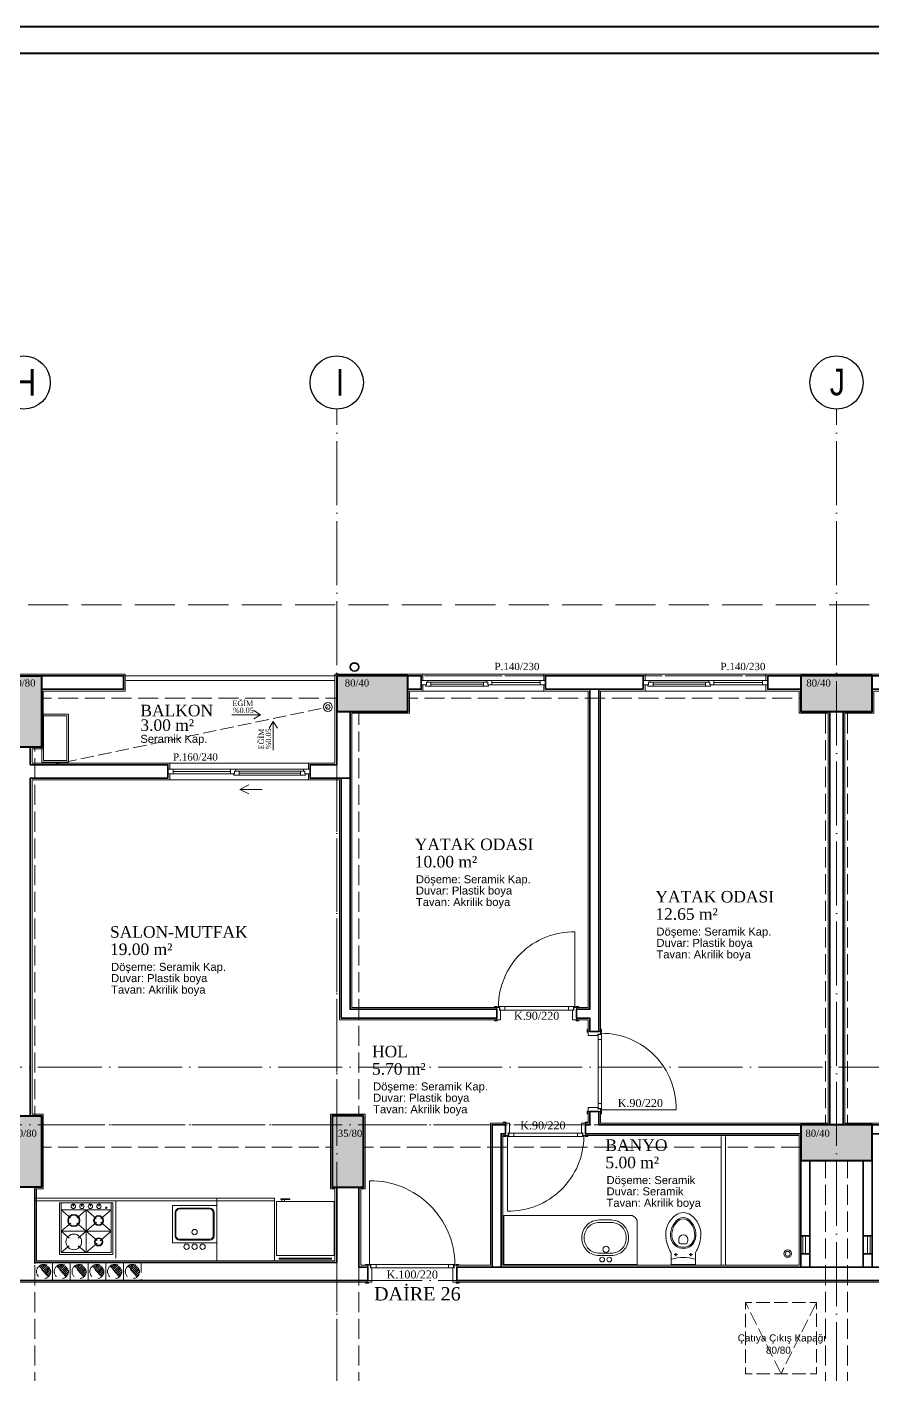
# Model space of a CAD drawing. Header units: millimetres. Extents: x 11587 to 81192, y -36083 to -25300.
# Drawn here: x 40348 to 41299, y -26815 to -25300 of the extents above; entities that cross this region are included whole.
import ezdxf

# ---------------------------------------------------------------- set-up
doc = ezdxf.new("R2010")
doc.units = ezdxf.units.MM
doc.linetypes.add('AKS', pattern=[30, 24, -3, 0, -3])
doc.linetypes.add('IZDUSUM1', pattern=[20, 7.5, -5, 7.5, 0])
for name, color, linetype, lineweight in [('rtm-aks balon', 20, 'Continuous', 25), ('rtm-aks balon yazı', 7, 'Continuous', 20), ('rtm-aks yeni', 7, 'AKS', 20), ('rtm-antet-02', 140, 'Continuous', 40), ('rtm-cam', 141, 'Continuous', 9), ('rtm-duv tugla', 22, 'Continuous', 35), ('rtm-izdusum-üst ince', 8, 'IZDUSUM1', 5), ('rtm-kapı-ahsap', 35, 'Continuous', 13), ('rtm-mhl-yazı-adı', 150, 'Continuous', 30), ('rtm-mhl-yazı-m2', 7, 'Continuous', 20), ('rtm-mhl-yazı-malzeme', 253, 'Continuous', 13), ('rtm-pen-ahsap', 35, 'Continuous', 13), ('rtm-plan katmanı-04', 33, 'Continuous', 25), ('rtm-plan katmanı-05', 205, 'Continuous', 20), ('rtm-plan katmanı-07', 135, 'Continuous', 9), ('rtm-sembol ok', 7, 'Continuous', 20), ('rtm-sıva', 252, 'Continuous', 15), ('rtm-tarama-betonarme', 51, 'Continuous', 15), ('rtm-tas_betonarme', 50, 'Continuous', 40), ('rtm-tefris vitrifiye', 9, 'Continuous', 9)]:
    doc.layers.add(name, color=color, linetype=linetype, lineweight=lineweight)
doc.styles.add('AKSYAZI', font='ARIALN.TTF')
doc.styles.add('ARIAL', font='times.ttf')
doc.styles.get("Standard").update_dxf_attribs({"font": 'arial.ttf'})
doc.styles.add('VAZ-OLCU', font='times.ttf', dxfattribs={"height": 60})

# ---------------------------------------------------------------- blocks, each defined once
blk = doc.blocks.new('rty')
at = {"layer": 'rtm-kapı-ahsap'}
for p, q in [((-58244.9, -62700.3), (-58243.8, -62700.3)), ((-58244.9, -62703.4), (-58244.9, -62700.3)), ((-58243.8, -62703.4), (-58244.9, -62703.4)), ((-58243.8, -62700.3), (-58243.8, -62703.4)), ((-58243.8, -62707.4), (-58243.8, -62702.9)), ((-58229.8, -62702.9), (-58243.8, -62702.9)), ((-58229.8, -62700.4), (-58229.8, -62703.4)), ((-58228.8, -62700.4), (-58229.8, -62700.4)), ((-58229.8, -62702.9), (-58229.8, -62705.9)), ((-58229.8, -62703.4), (-58228.8, -62703.4)), ((-58228.8, -62703.4), (-58228.8, -62700.4)), ((-58232.8, -62707.4), (-58243.8, -62707.4)), ((-58232.8, -62705.9), (-58232.8, -62707.4)), ((-58229.8, -62705.9), (-58232.8, -62705.9)), ((-58232.6, -62706.4), (-58232.6, -62789.4)), ((-58232.6, -62706.4), (-58229.7, -62706.4)), ((-58228.8, -62712), (-58232.6, -62712)), ((-58229.8, -62704.9), (-58228.8, -62704.9)), ((-58229.7, -62706.4), (-58229.7, -62704.9)), ((-58228.8, -62790.9), (-58228.8, -62704.9)), ((-58144.8, -62704.9), (-58228.8, -62704.9)), ((-58243.8, -62792.3), (-58244.9, -62792.3)), ((-58244.9, -62792.3), (-58244.9, -62795.4)), ((-58243.8, -62788.4), (-58243.8, -62792.9)), ((-58232.8, -62788.4), (-58243.8, -62788.4)), ((-58243.8, -62795.4), (-58243.8, -62792.3)), ((-58229.8, -62792.9), (-58243.8, -62792.9)), ((-58232.8, -62789.9), (-58232.8, -62788.4)), ((-58229.8, -62789.9), (-58232.8, -62789.9)), ((-58228.8, -62783.7), (-58232.6, -62783.7)), ((-58232.6, -62789.4), (-58229.7, -62789.4)), ((-58229.8, -62792.9), (-58229.8, -62789.9)), ((-58229.8, -62790.9), (-58228.8, -62790.9)), ((-58229.8, -62795.4), (-58229.8, -62792.3)), ((-58229.8, -62792.3), (-58228.8, -62792.3)), ((-58229.7, -62789.4), (-58229.7, -62790.9)), ((-58228.8, -62792.3), (-58228.8, -62795.4)), ((-58244.9, -62795.4), (-58243.8, -62795.4)), ((-58228.8, -62795.4), (-58229.8, -62795.4))]:
    blk.add_line(p, q, dxfattribs=at)
at = {"layer": 'rtm-kapı-ahsap', "const_width": 0.392}
blk.add_lwpolyline([(-58229.2, -62703.9, 1), (-58229.2, -62704.5, 1)], format="xyb", close=True, dxfattribs=at)
at = {"layer": 'rtm-kapı-ahsap'}
blk.add_arc((-58229.1, -62706.6), 84.3, 270.2011, 1.1472, dxfattribs=at)
blk = doc.blocks.new('K-100')
at = {"layer": 'rtm-kapı-ahsap'}
for p, q in [((-34308.1, -13702.2), (-34307, -13702.2)), ((-34308.1, -13705.4), (-34308.1, -13702.2)), ((-34307, -13705.4), (-34308.1, -13705.4)), ((-34307, -13702.2), (-34307, -13705.4)), ((-34307, -13709.3), (-34307, -13704.8)), ((-34288, -13704.8), (-34307, -13704.8)), ((-34291, -13709.3), (-34307, -13709.3)), ((-34288, -13707.8), (-34291, -13707.8)), ((-34291, -13707.8), (-34291, -13709.3)), ((-34290.8, -13801.3), (-34290.8, -13708.3)), ((-34290.8, -13708.3), (-34287.9, -13708.3)), ((-34288, -13702.3), (-34288, -13705.4)), ((-34287, -13702.3), (-34288, -13702.3)), ((-34288, -13704.8), (-34288, -13707.8)), ((-34288, -13705.4), (-34287, -13705.4)), ((-34288, -13706.8), (-34287, -13706.8)), ((-34287.9, -13708.3), (-34287.9, -13706.8)), ((-34287, -13705.4), (-34287, -13702.3)), ((-34287, -13706.8), (-34287, -13802.8)), ((-34287, -13713.9), (-34290.8, -13713.9)), ((-34307, -13804.2), (-34308.1, -13804.2)), ((-34308.1, -13804.2), (-34308.1, -13807.3)), ((-34307, -13800.3), (-34307, -13804.8)), ((-34291, -13800.3), (-34307, -13800.3)), ((-34307, -13807.3), (-34307, -13804.2)), ((-34291, -13801.8), (-34291, -13800.3)), ((-34288, -13801.8), (-34291, -13801.8)), ((-34287, -13795.6), (-34290.8, -13795.6)), ((-34290.8, -13801.3), (-34287.9, -13801.3)), ((-34288, -13804.8), (-34288, -13801.8)), ((-34288, -13802.8), (-34287, -13802.8)), ((-34288, -13807.3), (-34288, -13804.2)), ((-34288, -13804.2), (-34287, -13804.2)), ((-34287.9, -13801.3), (-34287.9, -13802.8)), ((-34193, -13802.8), (-34287, -13802.8)), ((-34287, -13804.2), (-34287, -13807.3)), ((-34308.1, -13807.3), (-34307, -13807.3)), ((-34288, -13804.8), (-34307, -13804.8)), ((-34287, -13807.3), (-34288, -13807.3))]:
    blk.add_line(p, q, dxfattribs=at)
at = {"layer": 'rtm-kapı-ahsap', "const_width": 0.392}
blk.add_lwpolyline([(-34287.4, -13803.7, -1), (-34287.4, -13803.1, -1)], format="xyb", close=True, dxfattribs=at)
at = {"layer": 'rtm-kapı-ahsap'}
blk.add_arc((-34287.9, -13801.7), 94.9, 359.3332, 89.4605, dxfattribs=at)

msp = doc.modelspace()

# ---------------------------------------------------------------- hatches: boundary and pattern name
at = {"layer": 'rtm-izdusum-üst ince', "ltscale": 1.5}
h = msp.add_hatch(dxfattribs=at)
h.set_pattern_fill('ANSI31', color=256, scale=0.5, angle=180, style=0)
h.set_pattern_definition([(225, (39335.9866, -26689.5514), (1.122532, -1.122532), [])])
edge = h.paths.add_edge_path()
edge.add_arc((40366.59, -26699.55), 8, 312.76259, 492.76259)
edge.add_line((40361.16, -26693.68), (40372.03, -26705.42))
h = msp.add_hatch(dxfattribs=at)
h.set_pattern_fill('ANSI31', color=256, scale=0.5, angle=180, style=0)
h.set_pattern_definition([(225, (39355.9866, -26689.5514), (1.122532, -1.122532), [])])
edge = h.paths.add_edge_path()
edge.add_arc((40386.59, -26699.55), 8, 312.76259, 492.76259)
edge.add_line((40381.16, -26693.68), (40392.03, -26705.42))
h = msp.add_hatch(dxfattribs=at)
h.set_pattern_fill('ANSI31', color=256, scale=0.5, angle=180, style=0)
h.set_pattern_definition([(225, (39375.9866, -26689.5514), (1.122532, -1.122532), [])])
edge = h.paths.add_edge_path()
edge.add_arc((40406.59, -26699.55), 8, 312.76259, 492.76259)
edge.add_line((40401.16, -26693.68), (40412.03, -26705.42))
h = msp.add_hatch(dxfattribs=at)
h.set_pattern_fill('ANSI31', color=256, scale=0.5, angle=180, style=0)
h.set_pattern_definition([(225, (39395.9866, -26689.5514), (1.122532, -1.122532), [])])
edge = h.paths.add_edge_path()
edge.add_arc((40426.59, -26699.55), 8, 312.76259, 492.76259)
edge.add_line((40421.16, -26693.68), (40432.03, -26705.42))
h = msp.add_hatch(dxfattribs=at)
h.set_pattern_fill('ANSI31', color=256, scale=0.5, angle=180, style=0)
h.set_pattern_definition([(225, (39415.9866, -26689.5514), (1.122532, -1.122532), [])])
edge = h.paths.add_edge_path()
edge.add_arc((40446.59, -26699.55), 8, 312.76259, 492.76259)
edge.add_line((40441.16, -26693.68), (40452.03, -26705.42))
h = msp.add_hatch(dxfattribs=at)
h.set_pattern_fill('ANSI31', color=256, scale=0.5, angle=180, style=0)
h.set_pattern_definition([(225, (39435.9866, -26689.5514), (1.122532, -1.122532), [])])
edge = h.paths.add_edge_path()
edge.add_arc((40466.59, -26699.55), 8, 312.76259, 492.76259)
edge.add_line((40461.16, -26693.68), (40472.03, -26705.42))
at = {"layer": 'rtm-tarama-betonarme'}
h = msp.add_hatch(dxfattribs=at)
h.set_pattern_fill('ANSI33', color=256, scale=2, style=0)
h.set_pattern_definition([(45, (27039.519, -4888.525), (-8.980256, 8.980256), []), (45, (27048.499, -4888.525), (-8.980256, 8.980256), [6.35, -3.175])])
h.paths.add_polyline_path([(40324.09, -27439.55), (40364.09, -27439.55), (40364.09, -27519.55), (40324.09, -27519.55)])
h.paths.add_polyline_path([(39911.59, -27479.55), (39991.59, -27479.55), (39991.59, -27519.55), (39911.59, -27519.55)])
h.paths.add_polyline_path([(40324.09, -26944.55), (40364.09, -26944.55), (40364.09, -27024.55), (40324.09, -27024.55)])
h.paths.add_polyline_path([(39961.59, -26944.55), (39996.59, -26944.55), (39996.59, -27024.55), (39961.59, -27024.55)])
h.paths.add_polyline_path([(39961.59, -26524.55), (39996.59, -26524.55), (39996.59, -26604.55), (39961.59, -26604.55)])
h.paths.add_polyline_path([(40324.09, -26524.55), (40364.09, -26524.55), (40364.09, -26604.55), (40324.09, -26604.55)])
h.paths.add_polyline_path([(40324.09, -26029.55), (40364.09, -26029.55), (40364.09, -26109.55), (40324.09, -26109.55)])
h.paths.add_polyline_path([(39911.59, -26029.55), (39991.59, -26029.55), (39991.59, -26069.55), (39911.59, -26069.55)])
h.paths.add_polyline_path([(40726.59, -26524.55), (40691.59, -26524.55), (40691.59, -26604.55), (40726.59, -26604.55)])
h.paths.add_polyline_path([(40726.59, -26944.55), (40691.59, -26944.55), (40691.59, -27024.55), (40726.59, -27024.55)])
h.paths.add_polyline_path([(40776.59, -27479.55), (40696.59, -27479.55), (40696.59, -27519.55), (40776.59, -27519.55)])
h.paths.add_polyline_path([(41299.09, -27479.55), (41219.09, -27479.55), (41219.09, -27519.55), (41299.09, -27519.55)])
h.paths.add_polyline_path([(41299.09, -26974.55), (41219.09, -26974.55), (41219.09, -27014.55), (41299.09, -27014.55)])
h.paths.add_polyline_path([(41299.09, -26534.55), (41219.09, -26534.55), (41219.09, -26574.55), (41299.09, -26574.55)])
h.paths.add_polyline_path([(40776.59, -26029.55), (40696.59, -26029.55), (40696.59, -26069.55), (40776.59, -26069.55)])
h.paths.add_polyline_path([(41299.09, -26029.55), (41219.09, -26029.55), (41219.09, -26069.55), (41299.09, -26069.55)])
h.paths.add_polyline_path([(41821.59, -26839.55), (41796.59, -26839.55), (41796.59, -27014.55), (41821.59, -27014.55)])
h.paths.add_polyline_path([(41821.59, -26534.55), (41796.59, -26534.55), (41796.59, -26709.55), (41821.59, -26709.55)])
h.paths.add_polyline_path([(42181.59, -26839.55), (42006.59, -26839.55), (42006.59, -26864.55), (42181.59, -26864.55)])
h.paths.add_polyline_path([(42181.59, -26684.55), (42006.59, -26684.55), (42006.59, -26709.55), (42181.59, -26709.55)])
h.paths.add_polyline_path([(41821.59, -26109.55), (41781.59, -26109.55), (41781.59, -26029.55), (41821.59, -26029.55)])
h.paths.add_polyline_path([(42181.59, -26124.55), (42141.59, -26124.55), (42141.59, -26029.55), (42181.59, -26029.55)])
h.paths.add_polyline_path([(41821.59, -27439.55), (41781.59, -27439.55), (41781.59, -27519.55), (41821.59, -27519.55)])
h.paths.add_polyline_path([(42181.59, -27424.55), (42141.59, -27424.55), (42141.59, -27519.55), (42181.59, -27519.55)])
h.paths.add_polyline_path([(39421.59, -27439.55), (39461.59, -27439.55), (39461.59, -27519.55), (39421.59, -27519.55)])
h.paths.add_polyline_path([(39131.59, -27439.55), (39171.59, -27439.55), (39171.59, -27519.55), (39131.59, -27519.55)])
h.paths.add_polyline_path([(39421.59, -26029.55), (39501.59, -26029.55), (39501.59, -26069.55), (39421.59, -26069.55)])
h.paths.add_polyline_path([(39091.59, -26029.55), (39171.59, -26029.55), (39171.59, -26069.55), (39091.59, -26069.55)])
h.paths.add_polyline_path([(38781.59, -26524.55), (38816.59, -26524.55), (38816.59, -26604.55), (38781.59, -26604.55)])
h.paths.add_polyline_path([(38781.59, -26944.55), (38816.59, -26944.55), (38816.59, -27024.55), (38781.59, -27024.55)])
h.paths.add_polyline_path([(38731.59, -27479.55), (38811.59, -27479.55), (38811.59, -27519.55), (38731.59, -27519.55)])
h.paths.add_polyline_path([(38209.09, -27479.55), (38289.09, -27479.55), (38289.09, -27519.55), (38209.09, -27519.55)])
h.paths.add_polyline_path([(38209.09, -26974.55), (38289.09, -26974.55), (38289.09, -27014.55), (38209.09, -27014.55)])
h.paths.add_polyline_path([(38209.09, -26534.55), (38289.09, -26534.55), (38289.09, -26574.55), (38209.09, -26574.55)])
h.paths.add_polyline_path([(38731.59, -26029.55), (38811.59, -26029.55), (38811.59, -26069.55), (38731.59, -26069.55)])
h.paths.add_polyline_path([(38209.09, -26029.55), (38289.09, -26029.55), (38289.09, -26069.55), (38209.09, -26069.55)])
h.paths.add_polyline_path([(37686.59, -26839.55), (37711.59, -26839.55), (37711.59, -27014.55), (37686.59, -27014.55)])
h.paths.add_polyline_path([(37686.59, -26534.55), (37711.59, -26534.55), (37711.59, -26709.55), (37686.59, -26709.55)])
h.paths.add_polyline_path([(37326.59, -26839.55), (37501.59, -26839.55), (37501.59, -26864.55), (37326.59, -26864.55)])
h.paths.add_polyline_path([(37326.59, -26684.55), (37501.59, -26684.55), (37501.59, -26709.55), (37326.59, -26709.55)])
h.paths.add_polyline_path([(37686.59, -26109.55), (37726.59, -26109.55), (37726.59, -26029.55), (37686.59, -26029.55)])
h.paths.add_polyline_path([(37326.59, -26124.55), (37366.59, -26124.55), (37366.59, -26029.55), (37326.59, -26029.55)])
h.paths.add_polyline_path([(37686.59, -27439.55), (37726.59, -27439.55), (37726.59, -27519.55), (37686.59, -27519.55)])
h.paths.add_polyline_path([(37326.59, -27424.55), (37366.59, -27424.55), (37366.59, -27519.55), (37326.59, -27519.55)])

# ---------------------------------------------------------------- linework, layer by layer
at = {"layer": 'rtm-aks balon'}
for centre in [(40344.09, -25699.55), (40696.59, -25699.55), (41259.09, -25699.55)]:
    msp.add_circle(centre, 30, dxfattribs=at)
at = {"layer": 'rtm-aks yeni', "ltscale": 3}
for p, q in [((40696.59, -27819.55), (40696.59, -25729.55)), ((41259.09, -27819.55), (41259.09, -25729.55)), ((37026.59, -26029.55), (42481.59, -26029.55)), ((37026.59, -26469.55), (42481.59, -26469.55)), ((37026.59, -26534.55), (42481.59, -26534.55)), ((37026.59, -26709.55), (42481.59, -26709.55))]:
    msp.add_line(p, q, dxfattribs=at)
at = {"layer": 'rtm-antet-02'}
msp.add_lwpolyline([(36726.59, -25299.55), (36726.59, -28299.55), (42726.59, -28299.55), (42726.59, -25299.55), (36726.59, -25299.55)], dxfattribs=at)
msp.add_lwpolyline([(36756.59, -25329.55), (36756.59, -28269.55), (42696.59, -28269.55), (42696.59, -25329.55)], close=True, dxfattribs=at)
at = {"layer": 'rtm-cam'}
for p, q in [((40802.59, -26038.8), (40861.59, -26038.8)), ((40871.09, -26037.05), (40925.59, -26037.05)), ((41052.59, -26038.8), (41111.59, -26038.8)), ((41121.09, -26037.05), (41175.59, -26037.05)), ((40577.09, -26137.05), (40512.59, -26137.05)), ((40655.59, -26138.8), (40586.59, -26138.8))]:
    msp.add_line(p, q, dxfattribs=at)
at = {"layer": 'rtm-duv tugla'}
for points in [[(40364.09, -26029.55), (40456.59, -26029.55), (40456.59, -26044.55), (40364.09, -26044.55)], [(40776.59, -26044.55), (40791.59, -26044.55), (40791.59, -26029.55), (40776.59, -26029.55)], [(40791.59, -26044.55), (40791.59, -26029.55)], [(41219.09, -26029.55), (41181.59, -26029.55), (41181.59, -26044.55), (41219.09, -26044.55)], [(41299.09, -26029.55), (41336.59, -26029.55), (41336.59, -26044.55), (41299.09, -26044.55)], [(40981.59, -26044.55), (40981.59, -26404.55), (40966.59, -26404.55), (40966.59, -26414.55), (40981.59, -26414.55), (40981.59, -26429.55), (40991.59, -26429.55), (40991.59, -26044.55)], [(40696.59, -26069.55), (40696.59, -26129.55), (40666.59, -26129.55), (40666.59, -26144.55), (40711.59, -26144.55), (40711.59, -26069.55)], [(41251.59, -26534.55), (41251.59, -26069.55)], [(41266.59, -26534.55), (41266.59, -26069.55)], [(40351.59, -26109.55), (40351.59, -26129.55), (40506.59, -26129.55), (40506.59, -26144.55), (40351.59, -26144.55), (40351.59, -26524.55)], [(40711.59, -26144.55), (40711.59, -26404.55), (40876.59, -26404.55), (40876.59, -26414.55), (40701.59, -26414.55), (40701.59, -26144.55)], [(41219.09, -26534.55), (40991.59, -26534.55), (40991.59, -26519.55), (40981.59, -26519.55), (40981.59, -26534.55), (40976.59, -26534.55), (40976.59, -26544.55), (41219.09, -26544.55)], [(41299.09, -26534.55), (41526.59, -26534.55), (41526.59, -26519.55), (41536.59, -26519.55), (41536.59, -26534.55), (41541.59, -26534.55), (41541.59, -26544.55), (41299.09, -26544.55)], [(40881.59, -26694.55), (40881.59, -26544.55), (40886.59, -26544.55), (40886.59, -26534.55), (40871.59, -26534.55), (40871.59, -26694.55)], [(41219.09, -26574.55), (41219.09, -26694.55)], [(41229.09, -26574.55), (41229.09, -26694.55)], [(41289.09, -26574.55), (41289.09, -26694.55)], [(41299.09, -26574.55), (41299.09, -26694.55)], [(39966.59, -26604.55), (39966.59, -26604.55), (39966.59, -26694.55), (39956.59, -26694.55), (39956.59, -26709.55), (40731.59, -26709.55), (40731.59, -26694.55), (40721.59, -26694.55), (40721.59, -26604.55)], [(40696.59, -26689.55), (40356.59, -26689.55), (40356.59, -26604.55)], [(40696.59, -26604.55), (40696.59, -26689.55)], [(41229.09, -26659.55), (41219.09, -26659.55)], [(41289.09, -26659.55), (41299.09, -26659.55)], [(41229.09, -26679.55), (41219.09, -26679.55)], [(41289.09, -26679.55), (41299.09, -26679.55)], [(41686.59, -26694.55), (40831.59, -26694.55)], [(40831.59, -26694.55), (40831.59, -26709.55)], [(41686.59, -26709.55), (40831.59, -26709.55)]]:
    msp.add_lwpolyline(points, dxfattribs=at)
msp.add_lwpolyline([(41041.59, -26044.55), (41041.59, -26029.55), (40931.59, -26029.55), (40931.59, -26044.55)], close=True, dxfattribs=at)
at = {"layer": 'rtm-izdusum-üst ince', "ltscale": 3}
msp.add_lwpolyline([(37246.59, -25949.55), (42261.59, -25949.55), (42261.59, -27599.55), (37246.59, -27599.55)], close=True, dxfattribs=at)
at = {"layer": 'rtm-izdusum-üst ince', "ltscale": 1.5}
for points in [[(40364.09, -26029.55), (40696.59, -26029.55)], [(40776.59, -26029.55), (41219.09, -26029.55)], [(40364.09, -26054.55), (40696.59, -26054.55)], [(40776.59, -26054.55), (41219.09, -26054.55)], [(40696.59, -26524.55), (40696.59, -26069.55)], [(40721.59, -26524.55), (40721.59, -26069.55)], [(41246.59, -26534.55), (41246.59, -26069.55)], [(41271.59, -26534.55), (41271.59, -26069.55)], [(40356.59, -26524.55), (40356.59, -26109.55)], [(40364.09, -26534.55), (40691.59, -26534.55)], [(40726.59, -26534.55), (41219.09, -26534.55)], [(40364.09, -26559.55), (40691.59, -26559.55)], [(40726.59, -26559.55), (41219.09, -26559.55)], [(41246.59, -26974.55), (41246.59, -26574.55)], [(41271.59, -26974.55), (41271.59, -26574.55)], [(40356.59, -26944.55), (40356.59, -26604.55)], [(40696.59, -26944.55), (40696.59, -26604.55)], [(40721.59, -26944.55), (40721.59, -26604.55)], [(40376.59, -26689.55), (40376.59, -26709.55), (40356.59, -26709.55), (40356.59, -26689.55), (40376.59, -26689.55)], [(40372.03, -26705.42), (40361.16, -26693.68)], [(40396.59, -26689.55), (40396.59, -26709.55), (40376.59, -26709.55), (40376.59, -26689.55), (40396.59, -26689.55)], [(40392.03, -26705.42), (40381.16, -26693.68)], [(40416.59, -26689.55), (40416.59, -26709.55), (40396.59, -26709.55), (40396.59, -26689.55), (40416.59, -26689.55)], [(40412.03, -26705.42), (40401.16, -26693.68)], [(40436.59, -26689.55), (40436.59, -26709.55), (40416.59, -26709.55), (40416.59, -26689.55), (40436.59, -26689.55)], [(40432.03, -26705.42), (40421.16, -26693.68)], [(40456.59, -26689.55), (40456.59, -26709.55), (40436.59, -26709.55), (40436.59, -26689.55), (40456.59, -26689.55)], [(40452.03, -26705.42), (40441.16, -26693.68)], [(40476.59, -26689.55), (40476.59, -26709.55), (40456.59, -26709.55), (40456.59, -26689.55), (40476.59, -26689.55)], [(40472.03, -26705.42), (40461.16, -26693.68)]]:
    msp.add_lwpolyline(points, dxfattribs=at)
at = {"layer": 'rtm-izdusum-üst ince'}
for points in [[(40376.59, -26129.55), (40686.59, -26064.55)], [(41156.59, -26734.55), (41196.59, -26814.55), (41236.59, -26734.55)]]:
    msp.add_lwpolyline(points, dxfattribs=at)
msp.add_lwpolyline([(41156.59, -26814.55), (41236.59, -26814.55), (41236.59, -26734.55), (41156.59, -26734.55)], close=True, dxfattribs=at)
at = {"layer": 'rtm-izdusum-üst ince', "ltscale": 1.5}
for centre in [(40366.59, -26699.55), (40386.59, -26699.55), (40406.59, -26699.55), (40426.59, -26699.55), (40446.59, -26699.55), (40466.59, -26699.55)]:
    msp.add_circle(centre, 8, dxfattribs=at)
at = {"layer": 'rtm-kapı-ahsap'}
for points in [[(41221.09, -26679.55), (41221.09, -26659.55)], [(41224.09, -26679.55), (41224.09, -26659.55)], [(41294.09, -26679.55), (41294.09, -26659.55)], [(41297.09, -26679.55), (41297.09, -26659.55)]]:
    msp.add_lwpolyline(points, dxfattribs=at)
at = {"layer": 'rtm-pen-ahsap'}
for p, q in [((40799.09, -26034.55), (40791.59, -26034.55)), ((40791.59, -26039.55), (40797.59, -26039.55)), ((40796.96, -26041.05), (40802.59, -26041.05)), ((40797.59, -26036.55), (40802.59, -26036.55)), ((40797.59, -26036.55), (40797.59, -26039.55)), ((40799.09, -26034.55), (40799.09, -26036.55)), ((40861.59, -26036.55), (40802.59, -26036.55)), ((40802.59, -26036.55), (40802.59, -26041.05)), ((40861.59, -26041.05), (40802.59, -26041.05)), ((40866.59, -26036.55), (40861.59, -26036.55)), ((40861.59, -26036.55), (40861.59, -26041.05)), ((40867.23, -26041.05), (40861.59, -26041.05)), ((40872.59, -26034.55), (40865.09, -26034.55)), ((40865.09, -26036.55), (40865.09, -26034.55)), ((40866.59, -26036.55), (40866.59, -26039.55)), ((40866.59, -26039.55), (40871.09, -26039.55)), ((40871.09, -26034.55), (40871.09, -26039.55)), ((40920.59, -26039.55), (40871.09, -26039.55)), ((40872.59, -26034.55), (40931.59, -26034.55)), ((40920.59, -26039.55), (40926.23, -26039.55)), ((40925.59, -26034.55), (40925.59, -26039.55)), ((40931.59, -26039.55), (40925.59, -26039.55)), ((41049.09, -26034.55), (41041.59, -26034.55)), ((41041.59, -26039.55), (41047.59, -26039.55)), ((41046.96, -26041.05), (41052.59, -26041.05)), ((41047.59, -26036.55), (41052.59, -26036.55)), ((41047.59, -26036.55), (41047.59, -26039.55)), ((41049.09, -26034.55), (41049.09, -26036.55)), ((41111.59, -26036.55), (41052.59, -26036.55)), ((41052.59, -26036.55), (41052.59, -26041.05)), ((41111.59, -26041.05), (41052.59, -26041.05)), ((41116.59, -26036.55), (41111.59, -26036.55)), ((41111.59, -26036.55), (41111.59, -26041.05)), ((41117.23, -26041.05), (41111.59, -26041.05)), ((41122.59, -26034.55), (41115.09, -26034.55)), ((41115.09, -26036.55), (41115.09, -26034.55)), ((41116.59, -26036.55), (41116.59, -26039.55)), ((41116.59, -26039.55), (41121.09, -26039.55)), ((41121.09, -26034.55), (41121.09, -26039.55)), ((41170.59, -26039.55), (41121.09, -26039.55)), ((41122.59, -26034.55), (41181.59, -26034.55)), ((41170.59, -26039.55), (41176.23, -26039.55)), ((41175.59, -26034.55), (41175.59, -26039.55)), ((41181.59, -26039.55), (41175.59, -26039.55)), ((40575.59, -26134.55), (40506.59, -26134.55)), ((40512.59, -26134.55), (40512.59, -26139.55)), ((40575.59, -26134.55), (40583.09, -26134.55)), ((40577.09, -26134.55), (40577.09, -26139.55)), ((40581.59, -26136.55), (40586.59, -26136.55)), ((40581.59, -26136.55), (40581.59, -26139.55)), ((40583.09, -26136.55), (40583.09, -26134.55)), ((40586.59, -26136.55), (40655.59, -26136.55)), ((40586.59, -26136.55), (40586.59, -26141.05)), ((40660.59, -26136.55), (40655.59, -26136.55)), ((40655.59, -26136.55), (40655.59, -26141.05)), ((40659.09, -26134.55), (40659.09, -26136.55)), ((40659.09, -26134.55), (40666.59, -26134.55)), ((40660.59, -26136.55), (40660.59, -26139.55)), ((40506.59, -26139.55), (40512.59, -26139.55)), ((40517.59, -26139.55), (40511.96, -26139.55)), ((40517.59, -26139.55), (40577.09, -26139.55)), ((40581.59, -26139.55), (40577.09, -26139.55)), ((40580.96, -26141.05), (40586.59, -26141.05)), ((40586.59, -26141.05), (40655.59, -26141.05)), ((40661.23, -26141.05), (40655.59, -26141.05)), ((40666.59, -26139.55), (40660.59, -26139.55))]:
    msp.add_line(p, q, dxfattribs=at)
for points in [[(40796.96, -26041.05), (40796.09, -26039.55)], [(40867.23, -26041.05), (40868.1, -26039.55)], [(41046.96, -26041.05), (41046.09, -26039.55)], [(41117.23, -26041.05), (41118.1, -26039.55)], [(40580.96, -26141.05), (40580.09, -26139.55)], [(40661.23, -26141.05), (40662.1, -26139.55)]]:
    msp.add_lwpolyline(points, dxfattribs=at)
at = {"layer": 'rtm-plan katmanı-04'}
for radius in [5, 4.5]:
    msp.add_circle((40716.59, -26019.55), radius, dxfattribs=at)
at = {"layer": 'rtm-plan katmanı-05'}
for points in [[(40693.59, -26029.55), (40459.59, -26029.55)], [(40693.59, -26034.55), (40459.59, -26034.55)]]:
    msp.add_lwpolyline(points, dxfattribs=at)
at = {"layer": 'rtm-plan katmanı-05', "ltscale": 0.6}
for points in [[(40929.59, -26027.55), (40793.59, -26027.55)], [(41179.59, -26027.55), (41043.59, -26027.55)], [(40929.59, -26046.55), (40793.59, -26046.55)], [(41179.59, -26046.55), (41043.59, -26046.55)], [(40508.59, -26127.55), (40664.59, -26127.55)], [(40508.59, -26146.55), (40664.59, -26146.55)]]:
    msp.add_lwpolyline(points, dxfattribs=at)
at = {"layer": 'rtm-plan katmanı-05'}
for radius in [5, 2.5]:
    msp.add_circle((40686.59, -26064.55), radius, dxfattribs=at)
at = {"layer": 'rtm-plan katmanı-07'}
for points in [[(40865.09, -26034.55), (40799.09, -26034.55)], [(41115.09, -26034.55), (41049.09, -26034.55)], [(40583.09, -26134.55), (40659.09, -26134.55)]]:
    msp.add_lwpolyline(points, dxfattribs=at)
at = {"layer": 'rtm-sembol ok'}
for points in [[(40578.32, -26073.17), (40610.65, -26073.17)], [(40610.65, -26073.17), (40603.25, -26068.5)], [(40610.65, -26073.17), (40603.25, -26077.84)], [(40625.17, -26080.78), (40620.5, -26088.18)], [(40625.17, -26113.1), (40625.17, -26080.78)], [(40625.17, -26080.78), (40629.83, -26088.18)], [(40587.44, -26157.24), (40597.44, -26152.24)], [(40612.44, -26157.24), (40587.44, -26157.24)], [(40587.44, -26157.24), (40597.44, -26162.24)]]:
    msp.add_lwpolyline(points, dxfattribs=at)
at = {"layer": 'rtm-sıva'}
for points in [[(40179.59, -26134.55), (40179.59, -26127.55), (40334.59, -26127.55), (40334.59, -26111.55), (40322.09, -26111.55), (40322.09, -26046.55), (40229.59, -26046.55), (40229.59, -26027.55), (40458.59, -26027.55), (40458.59, -26046.55), (40366.09, -26046.55), (40366.09, -26111.55), (40353.59, -26111.55), (40353.59, -26127.55), (40508.59, -26127.55), (40508.59, -26134.55)], [(40793.59, -26034.55), (40793.59, -26027.55), (40694.59, -26027.55), (40694.59, -26127.55), (40664.59, -26127.55), (40664.59, -26134.55)], [(41043.59, -26034.55), (41043.59, -26027.55), (40929.59, -26027.55), (40929.59, -26034.55)], [(41043.59, -26034.55), (41043.59, -26027.55), (40929.59, -26027.55), (40929.59, -26034.55)], [(41338.59, -26034.55), (41338.59, -26027.55), (41179.59, -26027.55), (41179.59, -26034.55)], [(40793.59, -26039.55), (40793.59, -26046.55), (40778.59, -26046.55), (40778.59, -26071.55), (40713.59, -26071.55), (40713.59, -26402.55), (40876.59, -26402.55)], [(40966.59, -26402.55), (40979.59, -26402.55), (40979.59, -26046.55), (40929.59, -26046.55), (40929.59, -26039.55)], [(40993.59, -26519.55), (40993.59, -26532.55), (41249.59, -26532.55), (41249.59, -26071.55), (41217.09, -26071.55), (41217.09, -26046.55), (41179.59, -26046.55), (41179.59, -26039.55)], [(41043.59, -26039.55), (41043.59, -26046.55), (40993.59, -26046.55), (40993.59, -26429.55)], [(41524.59, -26519.55), (41524.59, -26532.55), (41268.59, -26532.55), (41268.59, -26071.55), (41301.09, -26071.55), (41301.09, -26046.55), (41338.59, -26046.55), (41338.59, -26039.55)], [(40353.59, -26522.55), (40353.59, -26146.55), (40508.59, -26146.55), (40508.59, -26139.55)], [(40876.59, -26416.55), (40699.59, -26416.55), (40699.59, -26146.55), (40664.59, -26146.55), (40664.59, -26139.55)], [(40979.59, -26429.55), (40979.59, -26416.55), (40966.59, -26416.55)], [(40731.59, -26692.55), (40723.59, -26692.55), (40723.59, -26606.55), (40728.59, -26606.55), (40728.59, -26522.55), (40689.59, -26522.55), (40689.59, -26606.55), (40694.59, -26606.55), (40694.59, -26687.55), (40358.59, -26687.55), (40358.59, -26606.55), (40366.09, -26606.55), (40366.09, -26522.55), (40353.59, -26522.55)], [(40831.59, -26692.55), (40869.59, -26692.55), (40869.59, -26532.55), (40886.59, -26532.55)], [(40979.59, -26519.55), (40979.59, -26532.55), (40976.59, -26532.55)], [(40886.59, -26546.55), (40883.59, -26546.55), (40883.59, -26692.55), (41217.09, -26692.55), (41217.09, -26546.55), (40976.59, -26546.55)], [(39956.59, -26711.55), (40731.59, -26711.55)], [(40831.59, -26711.55), (41686.59, -26711.55)]]:
    msp.add_lwpolyline(points, dxfattribs=at)
at = {"layer": 'rtm-tas_betonarme'}
for points in [[(40324.09, -26029.55), (40364.09, -26029.55), (40364.09, -26109.55), (40324.09, -26109.55)], [(40776.59, -26029.55), (40696.59, -26029.55), (40696.59, -26069.55), (40776.59, -26069.55)], [(41299.09, -26029.55), (41219.09, -26029.55), (41219.09, -26069.55), (41299.09, -26069.55)], [(40324.09, -26524.55), (40364.09, -26524.55), (40364.09, -26604.55), (40324.09, -26604.55)], [(40726.59, -26524.55), (40691.59, -26524.55), (40691.59, -26604.55), (40726.59, -26604.55)], [(41299.09, -26534.55), (41219.09, -26534.55), (41219.09, -26574.55), (41299.09, -26574.55)]]:
    msp.add_lwpolyline(points, close=True, dxfattribs=at)
at = {"layer": 'rtm-tefris vitrifiye'}
for p, q in [((40626.59, -26617.21), (40356.59, -26617.21)), ((40444.57, -26622.21), (40384.57, -26622.21)), ((40386.57, -26630.21), (40386.57, -26622.21)), ((40399.85, -26623.72), (40399.85, -26626.19)), ((40400.39, -26626.19), (40400.39, -26623.72)), ((40409.44, -26623.72), (40409.44, -26626.19)), ((40409.98, -26626.19), (40409.98, -26623.72)), ((40419.02, -26623.72), (40419.02, -26626.19)), ((40419.56, -26626.19), (40419.56, -26623.72)), ((40428.61, -26623.72), (40428.61, -26626.19)), ((40429.15, -26626.19), (40429.15, -26623.72)), ((40442.57, -26678.21), (40442.57, -26622.21)), ((40444.57, -26680.21), (40444.57, -26622.21)), ((40628.69, -26681.7), (40628.69, -26620.7)), ((40633.69, -26617.7), (40633.69, -26618.7)), ((40643.69, -26617.7), (40633.69, -26617.7)), ((40633.69, -26618.7), (40643.69, -26618.7)), ((40634.69, -26620.7), (40634.69, -26618.7)), ((40637.69, -26620.7), (40637.69, -26618.7)), ((40643.69, -26618.7), (40643.69, -26617.7)), ((40693.69, -26620.7), (40693.69, -26681.7)), ((40396.79, -26638.97), (40386.57, -26630.21)), ((40442.57, -26630.21), (40386.57, -26630.21)), ((40386.57, -26678.21), (40386.57, -26630.21)), ((40399.85, -26626.19), (40400.39, -26626.19)), ((40404.28, -26639.03), (40414.57, -26630.21)), ((40409.44, -26626.19), (40409.98, -26626.19)), ((40425.94, -26639.95), (40414.57, -26630.21)), ((40414.57, -26678.21), (40414.57, -26630.21)), ((40419.02, -26626.19), (40419.56, -26626.19)), ((40428.61, -26626.19), (40429.15, -26626.19)), ((40431.05, -26640.09), (40442.57, -26630.21)), ((40511.59, -26625.21), (40511.59, -26667.21)), ((40511.59, -26625.21), (40561.59, -26625.21)), ((40514.59, -26633.21), (40514.59, -26659.21)), ((40515.59, -26633.21), (40515.59, -26659.21)), ((40519.59, -26628.21), (40553.59, -26628.21)), ((40519.59, -26629.21), (40553.59, -26629.21)), ((40557.59, -26633.21), (40557.59, -26659.21)), ((40558.59, -26633.21), (40558.59, -26659.21)), ((40561.59, -26625.21), (40561.59, -26667.21)), ((40386.57, -26654.21), (40397.19, -26645.1)), ((40386.57, -26654.21), (40395.54, -26661.89)), ((40442.57, -26654.21), (40386.57, -26654.21)), ((40414.57, -26654.21), (40404.11, -26645.25)), ((40405.6, -26661.89), (40414.57, -26654.21)), ((40414.57, -26654.21), (40426.27, -26644.18)), ((40414.57, -26654.21), (40426.8, -26664.69)), ((40430.16, -26664.85), (40442.57, -26654.21)), ((40442.57, -26654.21), (40430.88, -26644.19)), ((40426.76, -26667.76), (40414.57, -26678.21)), ((40561.59, -26667.21), (40511.59, -26667.21)), ((40553.59, -26663.21), (40519.59, -26663.21)), ((40553.59, -26664.21), (40519.59, -26664.21)), ((41084.43, -26668.45), (41088.76, -26668.45)), ((40444.57, -26680.21), (40384.57, -26680.21)), ((40395.54, -26670.52), (40386.57, -26678.21)), ((40442.57, -26678.21), (40386.57, -26678.21)), ((40414.57, -26678.21), (40405.6, -26670.52)), ((40693.69, -26681.7), (40628.69, -26681.7)), ((40690.69, -26684.7), (40631.69, -26684.7)), ((40631.69, -26684.7), (40631.69, -26685.7)), ((40690.69, -26685.7), (40690.69, -26684.7)), ((41072.85, -26678.96), (41072.85, -26691.55)), ((41076.23, -26680.55), (41080.14, -26680.55)), ((41078.07, -26682.43), (41078.07, -26678.72)), ((41096.96, -26680.55), (41093.05, -26680.55)), ((41095.12, -26682.43), (41095.12, -26678.72)), ((41100.34, -26678.96), (41100.34, -26691.55)), ((40631.69, -26685.7), (40690.69, -26685.7)), ((41100.34, -26691.55), (41072.85, -26691.55))]:
    msp.add_line(p, q, dxfattribs=at)
for points in [[(40364.59, -26072.55), (40394.59, -26072.55), (40394.59, -26126.55), (40364.59, -26126.55)], [(40366.59, -26074.55), (40392.59, -26074.55), (40392.59, -26124.55), (40366.59, -26124.55)]]:
    msp.add_lwpolyline(points, close=True, dxfattribs=at)
for points in [[(41129.09, -26691.55), (41129.09, -26547.55)], [(41134.09, -26691.55), (41134.09, -26547.55)], [(40626.59, -26620.21), (40356.59, -26620.21)], [(40384.57, -26680.21), (40384.57, -26622.21)], [(40447.98, -26684.55), (40447.98, -26620.21)], [(40561.59, -26617.21), (40561.59, -26687.55)], [(40626.59, -26617.21), (40626.59, -26687.55)], [(40628.69, -26620.7), (40693.69, -26620.7)]]:
    msp.add_lwpolyline(points, dxfattribs=at)
for points in [[(40884.59, -26636.55), (41029.01, -26636.55, -0.2032744), (41034.59, -26642.13), (41034.59, -26691.55), (40884.59, -26691.55), (40884.59, -26636.55)], [(41025.06, -26661.19), (41025.06, -26662.08, -0.4142136), (41005.46, -26681.68), (40992.07, -26681.68, -0.4142136), (40972.47, -26662.08), (40972.47, -26661.19, -0.4142136), (40992.07, -26641.58), (41005.46, -26641.58, -0.4142136)], [(41022.39, -26661.19), (41022.39, -26662.08, -0.4142136), (41005.46, -26679.01), (40992.07, -26679.01, -0.4142136), (40975.14, -26662.08), (40975.14, -26661.19, -0.4142136), (40992.07, -26644.26), (41005.46, -26644.26, -0.4142136)]]:
    msp.add_lwpolyline(points, format="xyb", close=True, dxfattribs=at)
for centre, radius in [((40400.12, -26626.21), 2.5), ((40409.71, -26626.21), 2.5), ((40419.29, -26626.21), 2.5), ((40428.88, -26626.21), 2.5), ((40400.57, -26642.21), 6.84), ((40400.57, -26642.21), 6.05), ((40428.57, -26642.21), 5.63), ((40428.57, -26642.21), 4.84), ((40437.15, -26627.78), 0.75), ((40536.59, -26655.21), 3), ((40400.57, -26666.21), 8.84), ((40428.57, -26666.21), 4.63), ((40428.57, -26666.21), 3.84), ((40527.59, -26671.71), 3), ((40536.59, -26671.71), 3), ((40545.59, -26671.71), 3), ((40995.32, -26686.13), 2.67), ((40999.59, -26674.55), 3.56), ((41003.33, -26686.13), 2.67), ((41078.07, -26680.55), 0.825), ((41095.12, -26680.55), 0.825), ((41204.09, -26679.55), 4.25), ((41204.09, -26679.55), 2.75)]:
    msp.add_circle(centre, radius, dxfattribs=at)
for centre, radius, start, end in [((40519.59, -26633.21), 5, 90, 180), ((40519.59, -26633.21), 4, 90, 180), ((40553.59, -26633.21), 5, 0, 90), ((40553.59, -26633.21), 4, 0, 90), ((41094.29, -26658.17), 27.5, 124.90445, 189.49177), ((41086.59, -26648.1), 14.85, 57.23949, 122.76051), ((41086.59, -26648.1), 9.35, 57.83247, 122.16749), ((41078.89, -26658.17), 27.5, 350.50823, 55.09555), ((41094.29, -26658.17), 22, 125.18852, 191.4306), ((41094.29, -26658.17), 20.57, 125.18852, 191.4306), ((41086.59, -26648.1), 7.92, 57.83247, 122.16749), ((41078.89, -26658.17), 20.57, 348.5694, 54.81148), ((41078.89, -26658.17), 22, 348.5694, 54.81148), ((40519.59, -26659.21), 5, 180, 270), ((40519.59, -26659.21), 4, 180, 270), ((40553.59, -26659.21), 4, 270, 0), ((40553.59, -26659.21), 5, 270, 0), ((41110.63, -26655.8), 44, 188.76392, 210.09462), ((41086.67, -26659.32), 14.3, 192.81214, 269.7338), ((41086.67, -26659.32), 12.87, 192.81214, 269.7338), ((41086.57, -26663.23), 5.11, 90.26223, 180), ((41094.4, -26663.55), 12.95, 176.68797, 192.17308), ((41084.43, -26665.7), 2.75, 192.17308, 270), ((41086.52, -26659.32), 12.87, 270.2662, 347.18786), ((41086.52, -26659.32), 14.3, 270.2662, 347.18786), ((41086.62, -26663.23), 5.12, 0, 89.73777), ((41088.76, -26665.7), 2.75, 270, 347.82692), ((41078.79, -26663.55), 12.95, 347.82692, 3.31203), ((41062.56, -26655.8), 44, 329.90538, 351.23608), ((41070.65, -26678.96), 2.2, 0, 30.09462), ((41086.59, -26727.74), 44, 72.84729, 107.15268), ((41102.54, -26678.96), 2.2, 149.90538, 180)]:
    msp.add_arc(centre, radius, start, end, dxfattribs=at)

# ---------------------------------------------------------------- block references
at = {"layer": 'rtm-kapı-ahsap', "xscale": -1}
for name, p, rotation in [('rty', (103669.46, 31827.23), 270), ('rty', (99223.38, -89222.42), 180), ('rty', (-21816.28, -84776.33), 90), ('K-100', (54536.39, 7595.43), 270)]:
    msp.add_blockref(name, p, dxfattribs=dict(at, rotation=rotation))

# ---------------------------------------------------------------- texts
at = {"layer": 'rtm-aks balon yazı', "char_height": 30, "width": 27.7214, "attachment_point": 7, "style": 'AKSYAZI'}
for s, insert in [('H', (40333.35, -25714.32)), ('I', (40695.49, -25714.32)), ('J', (41251.41, -25714.32))]:
    msp.add_mtext(s, dxfattribs=dict(at, insert=insert))
at = {"layer": 'rtm-mhl-yazı-adı', "style": 'ARIAL'}
for s, height, p in [('BALKON', 13, (40475.54, -26075.02)), ('EĞİM', 6, (40579.16, -26063.5)), ('%%%0.05', 6, (40579.5, -26071.26)), ('YATAK ODASI', 13, (40784.37, -26225.53)), ('YATAK ODASI', 13, (41055.14, -26284.41)), ('SALON-MUTFAK', 13, (40441.35, -26324.05)), ('HOL', 13, (40736.25, -26458.6)), ('BANYO', 13, (40998.94, -26563.9)), ('DAİRE 26', 15, (40738.52, -26732.11))]:
    msp.add_text(s, height=height, dxfattribs=at).set_placement(p)
for s, p in [('EĞİM', (40614.66, -26112.24)), ('%%%0.05', (40622.65, -26112.24))]:
    msp.add_text(s, height=6, rotation=90, dxfattribs=at).set_placement(p)
at = {"layer": 'rtm-mhl-yazı-m2', "style": 'ARIAL'}
for s, height, p in [('40/80', 8, (40329.95, -26041.51)), ('80/40', 8, (40705.59, -26041.51)), ('80/40', 8, (41225.1, -26041.51)), ('3.00 m² ', 13, (40475.54, -26091.44)), ('10.00 m² ', 13, (40784.37, -26245.02)), ('12.65 m² ', 13, (41055.14, -26303.9)), ('19.00 m² ', 13, (40441.35, -26343.54)), ('5.70 m² ', 13, (40736.25, -26478.09)), ('40/80', 8, (40331.53, -26548.09)), ('35/80', 8, (40697.78, -26548.09)), ('80/40', 8, (41224.09, -26548.09)), ('5.00 m² ', 13, (40998.94, -26583.39))]:
    msp.add_text(s, height=height, dxfattribs=at).set_placement(p)
at = {"layer": 'rtm-mhl-yazı-malzeme', "style": 'VAZ-OLCU'}
for s, height, p in [('P.140/230', 8.192, (40874.16, -26023.03)), ('P.140/230', 8.192, (41128.53, -26023.03)), ('P.160/240', 8.192, (40512.2, -26124.8)), ('K.90/220', 9, (40896.06, -26416.35)), ('K.90/220', 9, (41012.76, -26514.47)), ('K.90/220', 9, (40903.12, -26539.65)), ('K.100/220', 9, (40752.68, -26707.35))]:
    msp.add_text(s, height=height, rotation=359.9602, dxfattribs=at).set_placement(p)
at = {"layer": 'rtm-mhl-yazı-malzeme'}
for s, height, p in [('Seramik Kap.', 9, (40475.54, -26104.85)), ('Döşeme: Seramik Kap.', 9, (40785.66, -26262.79)), ('Duvar: Plastik boya ', 9, (40785.66, -26275.46)), ('Tavan: Akrilik boya ', 9, (40785.66, -26288.39)), ('Döşeme: Seramik Kap.', 9, (41056.43, -26321.68)), ('Duvar: Plastik boya ', 9, (41056.43, -26334.35)), ('Tavan: Akrilik boya ', 9, (41056.43, -26347.28)), ('Döşeme: Seramik Kap.', 9, (40442.64, -26361.32)), ('Duvar: Plastik boya ', 9, (40442.64, -26373.99)), ('Tavan: Akrilik boya ', 9, (40442.64, -26386.92)), ('Döşeme: Seramik Kap.', 9, (40737.53, -26495.86)), ('Duvar: Plastik boya ', 9, (40737.53, -26508.53)), ('Tavan: Akrilik boya ', 9, (40737.53, -26521.46)), ('Döşeme: Seramik', 9, (41000.23, -26601.16)), ('Duvar: Seramik', 9, (41000.23, -26613.83)), ('Tavan: Akrilik boya ', 9, (41000.23, -26626.76)), ('Çatıya Çıkış Kapağı', 8, (41147.84, -26778.21)), ('80/80', 8, (41179.66, -26792))]:
    msp.add_text(s, height=height, dxfattribs=at).set_placement(p)

doc.saveas('drawing.dxf')
